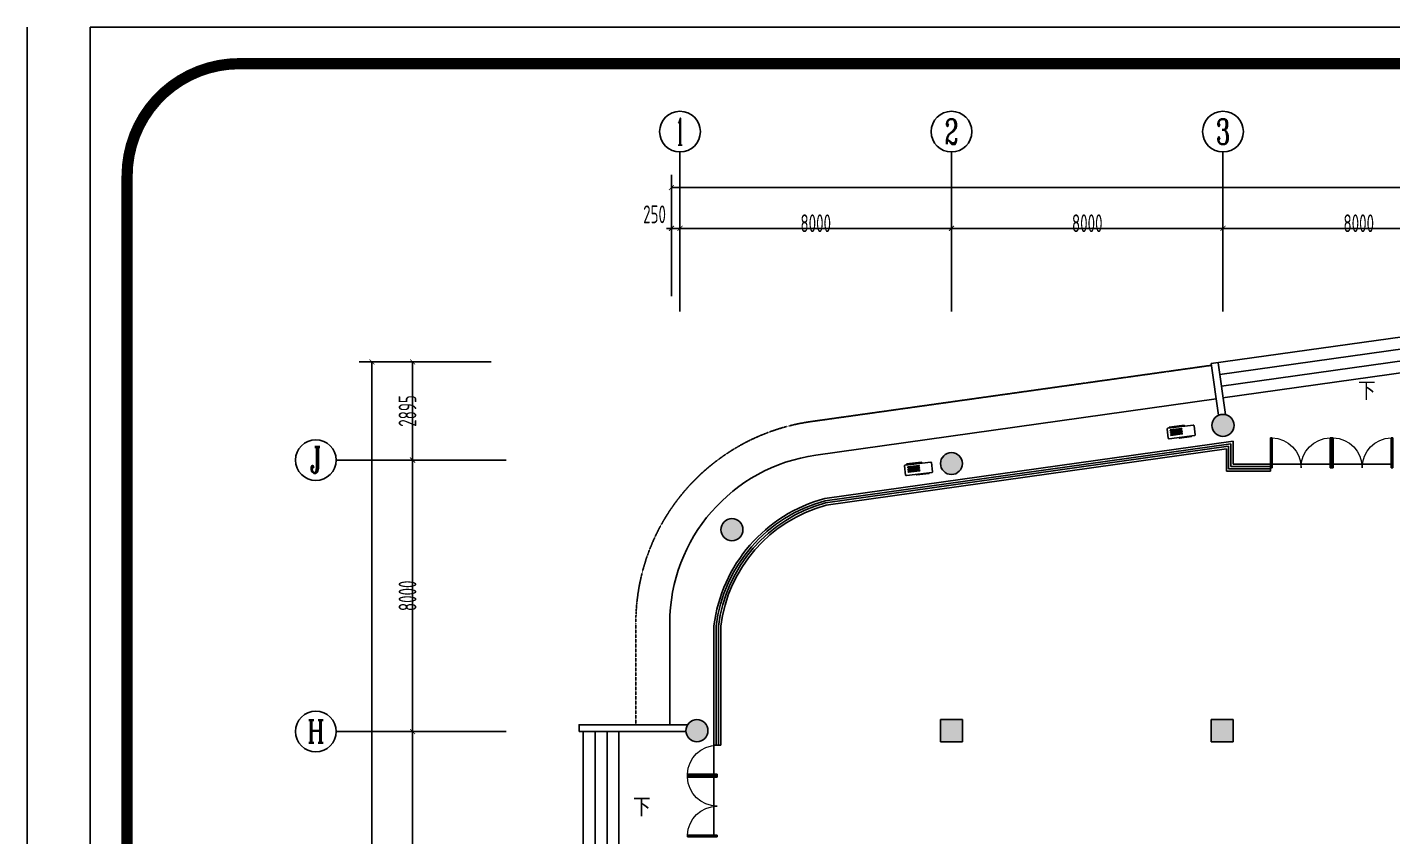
# Model space of a CAD drawing. Header units: inches. Extents: x 871252 to 1312932, y -88801 to 86720.
# Drawn here: x 871252 to 911483, y 62864 to 86720 of the extents above; entities that cross this region are included whole.
import ezdxf
from ezdxf.enums import TextEntityAlignment as Align

# ---------------------------------------------------------------- set-up
doc = ezdxf.new("R2010")
doc.units = ezdxf.units.IN
doc.header["$MEASUREMENT"] = 0
doc.linetypes.add('DASH', pattern=[0.35, 0.25, -0.1])
for name, color, linetype in [('AXIS', 3, 'Continuous'), ('AXIS_TEXT', 7, 'Continuous'), ('COLUMN', 6, 'Continuous'), ('CURTWALL', 4, 'Continuous'), ('DIM_SYMB', 3, 'Continuous'), ('GROUND', 34, 'Continuous'), ('PUB_HATCH', 8, 'Continuous'), ('PUB_TEXT', 151, 'Continuous'), ('STAIR', 6, 'Continuous'), ('WINDOW', 3, 'Continuous'), ('外框', 7, 'Continuous'), ('空调', 205, 'Continuous')]:
    doc.layers.add(name, color=color, linetype=linetype)
doc.styles.add('_TCH_AXIS', font='COMPLEX', dxfattribs={"bigfont": 'GBCBIG'})
doc.styles.add('_TCH_DIM', font='stylu.ttf')
doc.styles.add('_TCH_DIM_T3', font='TSSDENG', dxfattribs={"width": 0.64, "bigfont": 'TSSDCHN'})
doc.styles.add('COMPLEX', font='stylu.ttf')
doc.dimstyles.new('_TCH_ARCH&&150', dxfattribs={"dimtxt": 525, "dimasz": 150, "dimexe": 375, "dimexo": 450, "dimgap": 150, "dimtad": 1, "dimdec": 0, "dimzin": 0, "dimdsep": 46, "dimtxsty": '_TCH_DIM_T3', "dimblk": 'ARCHTICK', "dimcen": 0.09, "dimclrt": 7, "dimazin": 2, "dimtfac": 1, "dimtdec": 0, "dimtix": 1, "dimtmove": 2, "dimatfit": 3, "dimfxl": 0, "dimtolj": 1, "dimtzin": 0, "dimarcsym": 0})

# ---------------------------------------------------------------- blocks, each defined once
blk = doc.blocks.new('A$C4EB5717C')
at = {"layer": '空调'}
for p, q in [((520, 110), (520, 120)), ((883, 100), (530, 100)), ((893, 120), (893, 110))]:
    blk.add_line(p, q, dxfattribs=at)
blk.add_lwpolyline([(220, 120), (980, 120, 0.414214), (1000, 140), (1000, 410, 0.414214), (980, 430), (220, 430, 0.414214), (200, 410), (200, 140, 0.414214)], format="xyb", close=True, dxfattribs=at)
for points in [[(269, 459), (709, 459), (709, 444), (269, 444)], [(290, 372), (626, 372), (626, 343), (290, 343)], [(290, 306), (626, 306), (626, 277), (290, 277)], [(290, 240), (626, 240), (626, 211), (290, 211)]]:
    blk.add_lwpolyline(points, close=True, dxfattribs=at)
for centre, start, end in [((530, 110), 180, 270), ((883, 110), 270, 0)]:
    blk.add_arc(centre, 10, start, end, dxfattribs=at)
blk = doc.blocks.new('_ArchTick')
at = {"color": 0, "linetype": 'ByBlock', "const_width": 0.15}
blk.add_lwpolyline([(-0.5, -0.5), (0.5, 0.5)], dxfattribs=at)
blk = doc.blocks.new('*D98')
at = {"layer": 'AXIS', "color": 0, "lineweight": -2, "transparency": 16777216}
for p, q in [((884915, 65964), (882230, 65964)), ((882605, 57964), (882605, 65964)), ((884915, 57964), (882230, 57964))]:
    blk.add_line(p, q, dxfattribs=at)
at = {"layer": 'Defpoints', "color": 0, "transparency": 16777216}
for p in [(882605, 65964), (885365, 65964), (885365, 57964)]:
    blk.add_point(p, dxfattribs=at)
at = {"layer": 'AXIS', "color": 0, "lineweight": -2, "transparency": 16777216, "xscale": 150, "yscale": 150, "zscale": 150}
for p, rotation in [((882605, 65964), 90), ((882605, 57964), 270)]:
    blk.add_blockref('_ArchTick', p, dxfattribs=dict(at, rotation=rotation))
at = {"layer": 'AXIS', "color": 7, "transparency": 16777216, "insert": (882455, 61964), "char_height": 525, "attachment_point": 5, "rotation": 90, "style": '_TCH_DIM_T3'}
blk.add_mtext('\\A1;8000', dxfattribs=at)
blk = doc.blocks.new('*D99')
at = {"layer": 'AXIS', "color": 0, "lineweight": -2, "transparency": 16777216}
for p, q in [((884915, 73964), (882230, 73964)), ((882605, 65964), (882605, 73964)), ((884915, 65964), (882230, 65964))]:
    blk.add_line(p, q, dxfattribs=at)
at = {"layer": 'Defpoints', "color": 0, "transparency": 16777216}
for p in [(882605, 73964), (885365, 73964), (885365, 65964)]:
    blk.add_point(p, dxfattribs=at)
at = {"layer": 'AXIS', "color": 0, "lineweight": -2, "transparency": 16777216, "xscale": 150, "yscale": 150, "zscale": 150}
for p, rotation in [((882605, 73964), 90), ((882605, 65964), 270)]:
    blk.add_blockref('_ArchTick', p, dxfattribs=dict(at, rotation=rotation))
at = {"layer": 'AXIS', "color": 7, "transparency": 16777216, "insert": (882455, 69964), "char_height": 525, "attachment_point": 5, "rotation": 90, "style": '_TCH_DIM_T3'}
blk.add_mtext('\\A1;8000', dxfattribs=at)
blk = doc.blocks.new('*D100')
at = {"layer": 'AXIS', "color": 0, "lineweight": -2, "transparency": 16777216}
for p, q in [((884915, 76859), (882230, 76859)), ((882605, 73964), (882605, 76859)), ((884915, 73964), (882230, 73964))]:
    blk.add_line(p, q, dxfattribs=at)
at = {"layer": 'Defpoints', "color": 0, "transparency": 16777216}
for p in [(882605, 76859), (885365, 76859), (885365, 73964)]:
    blk.add_point(p, dxfattribs=at)
at = {"layer": 'AXIS', "color": 0, "lineweight": -2, "transparency": 16777216, "xscale": 150, "yscale": 150, "zscale": 150}
for p, rotation in [((882605, 76859), 90), ((882605, 73964), 270)]:
    blk.add_blockref('_ArchTick', p, dxfattribs=dict(at, rotation=rotation))
at = {"layer": 'AXIS', "color": 7, "transparency": 16777216, "insert": (882455, 75412), "char_height": 525, "attachment_point": 5, "rotation": 90, "style": '_TCH_DIM_T3'}
blk.add_mtext('\\A1;2895', dxfattribs=at)
blk = doc.blocks.new('*D101')
at = {"layer": 'AXIS', "color": 0, "lineweight": -2, "transparency": 16777216}
for p, q in [((884915, 76859), (881030, 76859)), ((881405, 13164), (881405, 76859)), ((884915, 13164), (881030, 13164))]:
    blk.add_line(p, q, dxfattribs=at)
at = {"layer": 'Defpoints', "color": 0, "transparency": 16777216}
for p in [(881405, 76859), (885365, 76859), (885365, 13164)]:
    blk.add_point(p, dxfattribs=at)
at = {"layer": 'AXIS', "color": 0, "lineweight": -2, "transparency": 16777216, "xscale": 150, "yscale": 150, "zscale": 150}
for p, rotation in [((881405, 76859), 90), ((881405, 13164), 270)]:
    blk.add_blockref('_ArchTick', p, dxfattribs=dict(at, rotation=rotation))
at = {"layer": 'AXIS', "color": 7, "transparency": 16777216, "insert": (881255, 45012), "char_height": 525, "attachment_point": 5, "rotation": 90, "style": '_TCH_DIM_T3'}
blk.add_mtext('\\A1;63695', dxfattribs=at)
blk = doc.blocks.new('*D102')
at = {"layer": 'AXIS', "color": 0, "lineweight": -2, "transparency": 16777216}
for p, q in [((890233, 78794), (890233, 81170)), ((890483, 78794), (890483, 81170)), ((890233, 80795), (890083, 80795)), ((890233, 80795), (890483, 80795)), ((890483, 80795), (890633, 80795))]:
    blk.add_line(p, q, dxfattribs=at)
at = {"layer": 'Defpoints', "color": 0, "transparency": 16777216}
for p in [(890483, 80795), (890233, 78344), (890483, 78344)]:
    blk.add_point(p, dxfattribs=at)
at = {"layer": 'AXIS', "color": 0, "lineweight": -2, "transparency": 16777216, "xscale": 150, "yscale": 150, "zscale": 150}
blk.add_blockref('_ArchTick', (890233, 80795), dxfattribs=at)
at = {"layer": 'AXIS', "color": 0, "lineweight": -2, "transparency": 16777216, "xscale": 150, "yscale": 150, "zscale": 150, "rotation": 180}
blk.add_blockref('_ArchTick', (890483, 80795), dxfattribs=at)
at = {"layer": 'AXIS', "color": 7, "transparency": 16777216, "insert": (889734, 81208), "char_height": 525, "attachment_point": 5, "style": '_TCH_DIM_T3'}
blk.add_mtext('\\A1;250', dxfattribs=at)
blk = doc.blocks.new('*D103')
at = {"layer": 'AXIS', "color": 0, "lineweight": -2, "transparency": 16777216}
for p, q in [((890483, 78794), (890483, 81170)), ((898483, 78794), (898483, 81170)), ((890483, 80795), (898483, 80795))]:
    blk.add_line(p, q, dxfattribs=at)
at = {"layer": 'Defpoints', "color": 0, "transparency": 16777216}
for p in [(898483, 80795), (890483, 78344), (898483, 78344)]:
    blk.add_point(p, dxfattribs=at)
at = {"layer": 'AXIS', "color": 0, "lineweight": -2, "transparency": 16777216, "xscale": 150, "yscale": 150, "zscale": 150, "rotation": 180}
blk.add_blockref('_ArchTick', (890483, 80795), dxfattribs=at)
at = {"layer": 'AXIS', "color": 0, "lineweight": -2, "transparency": 16777216, "xscale": 150, "yscale": 150, "zscale": 150}
blk.add_blockref('_ArchTick', (898483, 80795), dxfattribs=at)
at = {"layer": 'AXIS', "color": 7, "transparency": 16777216, "insert": (894483, 80945), "char_height": 525, "attachment_point": 5, "style": '_TCH_DIM_T3'}
blk.add_mtext('\\A1;8000', dxfattribs=at)
blk = doc.blocks.new('*D104')
at = {"layer": 'AXIS', "color": 0, "lineweight": -2, "transparency": 16777216}
for p, q in [((898483, 78794), (898483, 81170)), ((906483, 78794), (906483, 81170)), ((898483, 80795), (906483, 80795))]:
    blk.add_line(p, q, dxfattribs=at)
at = {"layer": 'Defpoints', "color": 0, "transparency": 16777216}
for p in [(906483, 80795), (898483, 78344), (906483, 78344)]:
    blk.add_point(p, dxfattribs=at)
at = {"layer": 'AXIS', "color": 0, "lineweight": -2, "transparency": 16777216, "xscale": 150, "yscale": 150, "zscale": 150, "rotation": 180}
blk.add_blockref('_ArchTick', (898483, 80795), dxfattribs=at)
at = {"layer": 'AXIS', "color": 0, "lineweight": -2, "transparency": 16777216, "xscale": 150, "yscale": 150, "zscale": 150}
blk.add_blockref('_ArchTick', (906483, 80795), dxfattribs=at)
at = {"layer": 'AXIS', "color": 7, "transparency": 16777216, "insert": (902483, 80945), "char_height": 525, "attachment_point": 5, "style": '_TCH_DIM_T3'}
blk.add_mtext('\\A1;8000', dxfattribs=at)
blk = doc.blocks.new('*D105')
at = {"layer": 'AXIS', "color": 0, "lineweight": -2, "transparency": 16777216}
for p, q in [((906483, 78794), (906483, 81170)), ((914483, 78794), (914483, 81170)), ((906483, 80795), (914483, 80795))]:
    blk.add_line(p, q, dxfattribs=at)
at = {"layer": 'Defpoints', "color": 0, "transparency": 16777216}
for p in [(914483, 80795), (906483, 78344), (914483, 78344)]:
    blk.add_point(p, dxfattribs=at)
at = {"layer": 'AXIS', "color": 0, "lineweight": -2, "transparency": 16777216, "xscale": 150, "yscale": 150, "zscale": 150, "rotation": 180}
blk.add_blockref('_ArchTick', (906483, 80795), dxfattribs=at)
at = {"layer": 'AXIS', "color": 0, "lineweight": -2, "transparency": 16777216, "xscale": 150, "yscale": 150, "zscale": 150}
blk.add_blockref('_ArchTick', (914483, 80795), dxfattribs=at)
at = {"layer": 'AXIS', "color": 7, "transparency": 16777216, "insert": (910483, 80945), "char_height": 525, "attachment_point": 5, "style": '_TCH_DIM_T3'}
blk.add_mtext('\\A1;8000', dxfattribs=at)
blk = doc.blocks.new('*D111')
at = {"layer": 'AXIS', "color": 0, "lineweight": -2, "transparency": 16777216}
for p, q in [((890233, 78794), (890233, 82370)), ((943783, 78794), (943783, 82370)), ((890233, 81995), (943783, 81995))]:
    blk.add_line(p, q, dxfattribs=at)
at = {"layer": 'Defpoints', "color": 0, "transparency": 16777216}
for p in [(943783, 81995), (890233, 78344), (943783, 78344)]:
    blk.add_point(p, dxfattribs=at)
at = {"layer": 'AXIS', "color": 0, "lineweight": -2, "transparency": 16777216, "xscale": 150, "yscale": 150, "zscale": 150, "rotation": 180}
blk.add_blockref('_ArchTick', (890233, 81995), dxfattribs=at)
at = {"layer": 'AXIS', "color": 0, "lineweight": -2, "transparency": 16777216, "xscale": 150, "yscale": 150, "zscale": 150}
blk.add_blockref('_ArchTick', (943783, 81995), dxfattribs=at)
at = {"layer": 'AXIS', "color": 7, "transparency": 16777216, "insert": (917008, 82145), "char_height": 525, "attachment_point": 5, "style": '_TCH_DIM_T3'}
blk.add_mtext('\\A1;53550', dxfattribs=at)
blk = doc.blocks.new('$DorLib2D$00000002')
for p, q in [((-0.5, 0), (-0.5, 0.4875)), ((-0.475, 0.4875), (-0.5, 0.4875)), ((-0.475, 0), (-0.475, 0.4875)), ((0.475, 0), (0.475, 0.4875)), ((0.475, 0.4875), (0.5, 0.4875)), ((0.5, 0), (0.5, 0.4875)), ((-0.5, 0), (-0.475, 0)), ((0.5, 0), (0.475, 0))]:
    blk.add_line(p, q)
at = {"lineweight": 13}
for centre, start, end in [((-0.4875, 0), 0, 88.53072), ((0.4875, 0), 91.46928, 180)]:
    blk.add_arc(centre, 0.4875, start, end, dxfattribs=at)
blk = doc.blocks.new('$DorLib2D$00000001')
for p, q in [((0.45, 0.975), (0.5, 0.975)), ((0.45, 0), (0.45, 0.975)), ((0.5, 0), (0.5, 0.975)), ((0.5, 0), (0.45, 0))]:
    blk.add_line(p, q)
at = {"lineweight": 13}
blk.add_arc((0.475, 0), 0.975, 91.4693, 180, dxfattribs=at)
blk = doc.blocks.new('_AXISO')
blk.add_circle((0, 0), 0.5)
at = {"layer": 'AXIS_TEXT', "style": 'COMPLEX', "width": 1.041667}
blk.add_attdef('A', text='', height=0.56, dxfattribs=at).set_placement((-0.25, -0.28), (0.25, -0.28), align=Align.FIT)

msp = doc.modelspace()

# ---------------------------------------------------------------- hatches: boundary and pattern name
at = {"layer": 'PUB_HATCH'}
for points in [[(906808.2, 74987.5, 1), (906158.2, 74987.5, 1)], [(898808.2, 73863.2, 1), (898158.2, 73863.2, 1)], [(892338.4, 71913.6, 1), (891688.4, 71913.6, 1)], [(891308.2, 65989.2, 1), (890658.2, 65989.2, 1)], [(898808.2, 65664.3), (898808.2, 66314.3), (898158.2, 66314.3), (898158.2, 65664.3)], [(906783.2, 65664.3), (906783.2, 66314.3), (906133.2, 66314.3), (906133.2, 65664.3)]]:
    msp.add_hatch(color=256, dxfattribs=at).paths.add_polyline_path(points)

# ---------------------------------------------------------------- linework, layer by layer
msp.add_line((891683.2, 65664.3), (891683.2, 66264.3))
at = {"layer": 'AXIS'}
for p, q in [((890483.2, 78344.1), (890483.2, 83045.3)), ((898483.2, 78344.1), (898483.2, 83045.3)), ((906483.2, 78344.1), (906483.2, 83045.3)), ((885365.4, 73964.3), (880354.9, 73964.3)), ((885365.4, 65964.3), (880354.9, 65964.3))]:
    msp.add_line(p, q, dxfattribs=at)
at = {"layer": 'COLUMN'}
for p, q in [((898808.2, 66314.3), (898158.2, 66314.3)), ((898158.2, 66314.3), (898158.2, 65664.3)), ((898808.2, 65664.3), (898808.2, 66314.3)), ((906783.2, 66314.3), (906133.2, 66314.3)), ((906133.2, 66314.3), (906133.2, 65664.3)), ((906783.2, 65664.3), (906783.2, 66314.3)), ((898158.2, 65664.3), (898808.2, 65664.3)), ((906133.2, 65664.3), (906783.2, 65664.3))]:
    msp.add_line(p, q, dxfattribs=at)
for centre, start, end in [((906483.2, 74987.5), 0, 180), ((906483.2, 74987.5), 180, 0), ((898483.2, 73863.2), 0, 180), ((898483.2, 73863.2), 180, 0), ((892013.4, 71913.6), 0, 180), ((892013.4, 71913.6), 180, 0), ((890983.2, 65989.2), 0, 180), ((890983.2, 65989.2), 180, 0)]:
    msp.add_arc(centre, 325, start, end, dxfattribs=at)
at = {"layer": 'CURTWALL'}
for p, q in [((894748.3, 72833.3), (906783.2, 74524.7)), ((894761.6, 72767.9), (906716.5, 74448.1)), ((906716.5, 73774), (906716.5, 74448.1)), ((906783.2, 73840.7), (906783.2, 74524.7)), ((894775, 72702.5), (906649.9, 74371.4)), ((894788.4, 72637), (906583.2, 74294.7)), ((906583.2, 73640.7), (906583.2, 74294.7)), ((906649.9, 73707.3), (906649.9, 74371.4)), ((906583.2, 73640.7), (907883.2, 73640.7)), ((906649.9, 73707.3), (907883.2, 73707.3)), ((906716.5, 73774), (907883.2, 73774)), ((907883.2, 73840.7), (906783.2, 73840.7)), ((907883.2, 73640.7), (907883.2, 73840.7)), ((891483.2, 69077.3), (891483.2, 65564.3)), ((891549.9, 65564.3), (891549.9, 69073.2)), ((891616.5, 65564.3), (891616.5, 69069.1)), ((891683.2, 65564.3), (891683.2, 69065)), ((891483.2, 65564.3), (891683.2, 65564.3))]:
    msp.add_line(p, q, dxfattribs=at)
for radius, start, end in [(4450.9, 105.00878, 172.99124), (4384.3, 105.06193, 172.93808), (4317.6, 105.11632, 172.8837), (4250.9, 105.17197, 172.82805)]:
    msp.add_arc((895900.9, 68534.2), radius, start, end, dxfattribs=at)
at = {"layer": 'DIM_SYMB'}
for points in [[(910547.7, 76422, 0, 0, 0), (910480.9, 76897.4, 112, 0, 0), (910422.5, 77313.3, 0, 0, 0)], [(888954.4, 63764.3, 0, 0, 0), (888117.2, 63764.3, 112, 0, 0), (887697.2, 63764.3, 0, 0, 0)]]:
    msp.add_lwpolyline(points, format="xyseb", dxfattribs=at)
at = {"layer": 'GROUND', "linetype": 'DASH'}
msp.add_lwpolyline([(906146, 76757.8), (894348.2, 75099.7, 0.3738847), (889183.2, 69158.1), (889183.2, 66164.3)], format="xyb", dxfattribs=at)
at = {"layer": 'STAIR'}
msp.add_line((890659.2, 65964.3), (887510.7, 65964.3), dxfattribs=at)
for points in [[(914447.1, 76436.6), (914235.1, 77945.1), (906139, 76807.3), (906352.9, 75285.2)], [(906385.8, 76488.5), (914085.8, 77570.7)], [(906434.5, 76142), (914134.5, 77224.1)], [(906483.2, 75795.4), (914183.2, 76877.5)], [(906337.1, 76835.1), (906552.1, 75305.1)], [(890709.4, 66164.3), (887510.7, 66164.3), (887510.7, 65964.3)], [(890183.2, 65964.3), (887633.2, 65964.3)], [(887633.2, 65964.3), (887633.2, 61564.3)], [(887983.2, 65964.3), (887983.2, 61564.3)], [(888333.2, 65964.3), (888333.2, 61564.3)], [(888683.2, 65964.3), (888683.2, 61564.3)]]:
    msp.add_lwpolyline(points, dxfattribs=at)
msp.add_lwpolyline([(906285.2, 75767.5), (894487.3, 74109.5, 0.3738847), (890183.2, 69158.1), (890183.2, 66164.3)], format="xyb", dxfattribs=at)
at = {"layer": 'WINDOW'}
for p, q in [((907883.2, 73840.7), (909683.2, 73840.7)), ((909683.2, 73840.7), (911483.2, 73840.7)), ((891483.2, 64664.3), (891483.2, 65564.3)), ((891483.2, 62864.3), (891483.2, 64664.3))]:
    msp.add_line(p, q, dxfattribs=at)
at = {"layer": '外框', "lineweight": -2}
for p, q in [((871252.1, 7482.5), (871252.1, 86720.3)), ((873103.7, 86720.3), (986308.8, 86720.3)), ((873103.7, 7391.5), (873103.7, 86720.3))]:
    msp.add_line(p, q, dxfattribs=at)
at = {"layer": '外框', "lineweight": -2, "const_width": 330.9}
msp.add_lwpolyline([(877501.9, 8435.7), (981742.4, 8435.7, 0.4142136), (985051.7, 11744.9), (985051.7, 82339.2, 0.4142136), (981742.4, 85648.4), (877501.9, 85648.4, 0.4142136), (874192.7, 82339.2), (874192.7, 11744.9, 0.4142136)], format="xyb", close=True, dxfattribs=at)

# ---------------------------------------------------------------- block references
at = {"layer": 'AXIS'}
ref = msp.add_blockref('_AXISO', (890483.2, 83645.3), dxfattribs=dict(at, xscale=1200, yscale=1200, zscale=1200))
ref.add_attrib('A', '1', dxfattribs={"layer": 'AXIS_TEXT', "height": 794.6, "style": '_TCH_AXIS', "width": 0.8}).set_placement((890347, 83248), (890619.4, 83248), align=Align.FIT)
ref = msp.add_blockref('_AXISO', (898483.2, 83645.3), dxfattribs=dict(at, xscale=1200, yscale=1200, zscale=1200))
ref.add_attrib('A', '2', dxfattribs={"layer": 'AXIS_TEXT', "height": 741.2, "style": '_TCH_AXIS', "width": 0.8}).set_placement((898285.6, 83274.7), (898680.9, 83274.7), align=Align.FIT)
ref = msp.add_blockref('_AXISO', (906483.2, 83645.3), dxfattribs=dict(at, xscale=1200, yscale=1200, zscale=1200))
ref.add_attrib('A', '3', dxfattribs={"layer": 'AXIS_TEXT', "height": 741.2, "style": '_TCH_AXIS', "width": 0.8}).set_placement((906285.6, 83274.7), (906680.9, 83274.7), align=Align.FIT)
ref = msp.add_blockref('_AXISO', (879754.9, 73964.3), dxfattribs=dict(at, xscale=1200, yscale=1200, zscale=1200))
ref.add_attrib('A', 'J', dxfattribs={"layer": 'AXIS_TEXT', "height": 774.7, "style": '_TCH_AXIS', "width": 0.8}).set_placement((879592.6, 73576.9), (879917.2, 73576.9), align=Align.FIT)
ref = msp.add_blockref('_AXISO', (879754.9, 65964.3), dxfattribs=dict(at, xscale=1200, yscale=1200, zscale=1200))
ref.add_attrib('A', 'H', dxfattribs={"layer": 'AXIS_TEXT', "height": 668.2, "style": '_TCH_AXIS', "width": 0.8}).set_placement((879500.3, 65630.2), (880009.4, 65630.2), align=Align.FIT)
at = {"layer": 'WINDOW', "xscale": -1800, "yscale": 1800, "zscale": -1800}
for p in [(908783.2, 73740.7), (910583.2, 73740.7)]:
    msp.add_blockref('$DorLib2D$00000002', p, dxfattribs=at)
at = {"layer": 'WINDOW'}
for name, p, xscale, yscale, zscale, rotation in [('$DorLib2D$00000001', (891583.2, 65114.3), -900, 900, -900, 89.99999999979248), ('$DorLib2D$00000002', (891583.2, 63764.3), -1800, 1800, -1800, 89.99999999978513)]:
    msp.add_blockref(name, p, dxfattribs=dict(at, xscale=xscale, yscale=yscale, zscale=zscale, rotation=rotation))
at = {"layer": '空调', "extrusion": (0, 0, -1), "xscale": -1, "zscale": -1, "rotation": 352.934405648711}
for p in [(-904688.7, 74448.1), (-896951.3, 73360.7)]:
    msp.add_blockref('A$C4EB5717C', p, dxfattribs=at)

# ---------------------------------------------------------------- texts
at = {"layer": 'PUB_TEXT', "style": '_TCH_DIM', "width": 0.8}
for p in [(910461.8, 75786.5), (889101.4, 63519.3)]:
    msp.add_text('下', height=472.6, dxfattribs=at).set_placement(p)

# ---------------------------------------------------------------- dimensions: what is measured, and where the dimension line sits
at = {"layer": 'AXIS'}
for p1, p2, distance, picture, middle in [((890233.2, 78344.1), (943783.2, 78344.1), 3651.2, '*D111', (917008.2, 82145.3)), ((890483.2, 78344.1), (898483.2, 78344.1), 2451.2, '*D103', (894483.2, 80945.3)), ((898483.2, 78344.1), (906483.2, 78344.1), 2451.2, '*D104', (902483.2, 80945.3)), ((906483.2, 78344.1), (914483.2, 78344.1), 2451.2, '*D105', (910483.2, 80945.3)), ((885365.379, 13164.2524), (885365.379, 76858.8256), 3960.5, '*D101', (881254.879, 45011.539)), ((885365.379, 73964.2524), (885365.379, 76858.8256), 2760.5, '*D100', (882454.879, 75411.539)), ((885365.4, 65964.3), (885365.4, 73964.3), 2760.5, '*D99', (882454.9, 69964.3)), ((885365.4, 57964.3), (885365.4, 65964.3), 2760.5, '*D98', (882454.9, 61964.3))]:
    dim = msp.add_aligned_dim(p1=p1, p2=p2, distance=distance, dimstyle='_TCH_ARCH&&150', dxfattribs=at)
    dim.commit()
    dim.dimension.update_dxf_attribs({"geometry": picture, "text_midpoint": middle})
dim = msp.add_linear_dim(base=(890483.2, 80795.3), p1=(890233.2, 78344.1), p2=(890483.2, 78344.1), angle=0, dimstyle='_TCH_ARCH&&150', dxfattribs=at)
dim.commit()
dim.dimension.update_dxf_attribs({"geometry": '*D102', "text_midpoint": (889734.3, 81207.8), "dimtype": 161})

doc.saveas('drawing.dxf')
